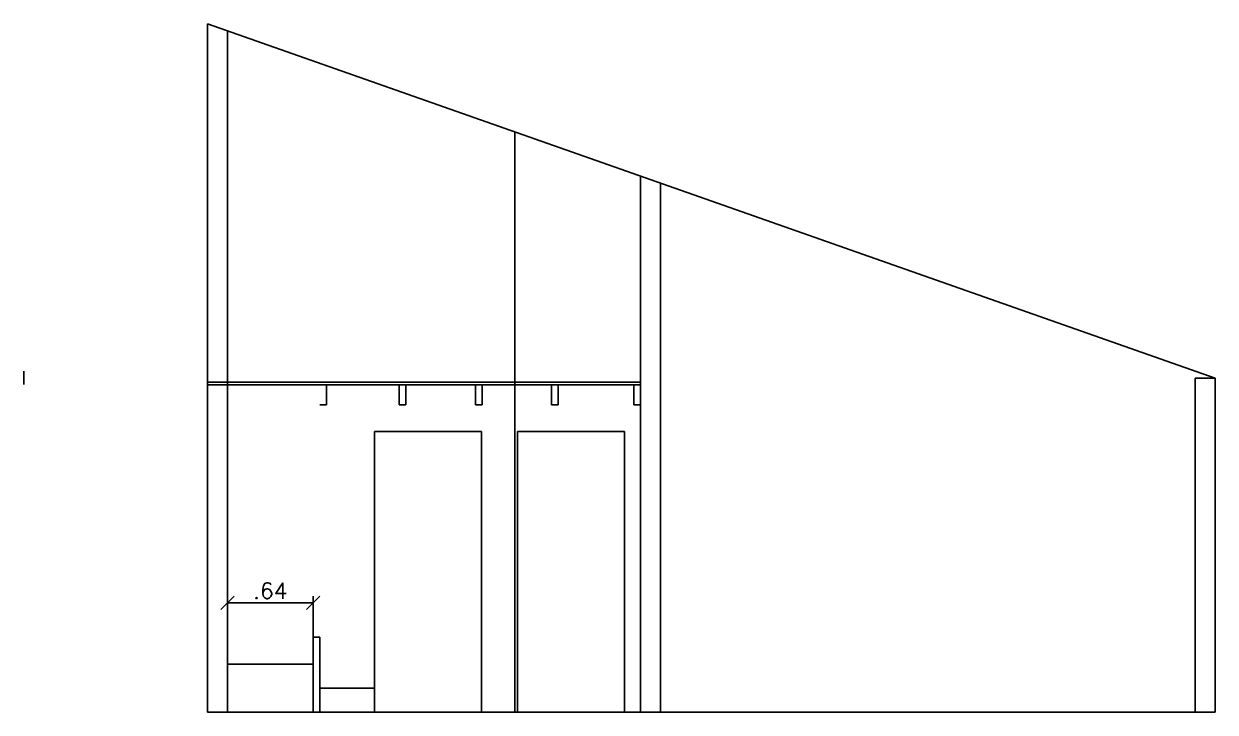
# Model space of a CAD drawing. Header units: metres. Extents: x 433 to 682, y 535 to 584.
# Drawn here: x 585.68 to 594.59, y 572.22 to 577.37 of the extents above; entities that cross this region are included whole.
import ezdxf

# ---------------------------------------------------------------- set-up
doc = ezdxf.new("R2010")
doc.units = ezdxf.units.M
doc.linetypes.add('ACAD_ISO02W100', pattern=[15, 12, -3])
doc.layers.add('ARQ-ESQ-01', color=1, linetype='ACAD_ISO02W100')
doc.layers.add('ARQ_ALVENARIA', color=4, linetype='Continuous')
doc.styles.add('ROMANS', font='romans.shx')
doc.dimstyles.new('1-100', dxfattribs={"dimtxt": 0.12, "dimasz": 0.1, "dimexe": 0.05, "dimexo": 0.1, "dimgap": 0.03, "dimtad": 1, "dimzin": 5, "dimdsep": 46, "dimtxsty": 'ROMANS', "dimblk": 'OBLIQUE', "dimcen": 0, "dimclrd": 256, "dimclre": 256, "dimclrt": 2, "dimadec": 0, "dimazin": 0, "dimtfac": 1, "dimtofl": 0, "dimtmove": 2, "dimatfit": 3, "dimfxl": 0.04, "dimtolj": 1, "dimtzin": 1, "dimarcsym": 0})

# ---------------------------------------------------------------- blocks, each defined once
blk = doc.blocks.new('_Oblique')
at = {"color": 0, "linetype": 'ByBlock', "lineweight": -2}
blk.add_line((-0.5, -0.5), (0.5, 0.5), dxfattribs=at)
blk = doc.blocks.new('*D73')
at = {"layer": 'ARQ-ESQ-01', "lineweight": -2, "transparency": 16777216}
for p, q in [((587.1994, 572.6816), (587.1994, 573.0903)), ((587.8394, 573.0403), (587.1994, 573.0403)), ((587.8394, 572.6816), (587.8394, 573.0903))]:
    blk.add_line(p, q, dxfattribs=at)
at = {"layer": 'DEFPOINTS', "color": 0, "transparency": 16777216}
for p in [(587.1994, 573.0403), (587.1994, 572.5816), (587.8394, 572.5816)]:
    blk.add_point(p, dxfattribs=at)
at = {"layer": 'ARQ-ESQ-01', "lineweight": -2, "transparency": 16777216, "xscale": 0.1, "yscale": 0.1, "zscale": 0.1, "rotation": 180}
blk.add_blockref('_Oblique', (587.1994, 573.0403), dxfattribs=at)
at = {"layer": 'ARQ-ESQ-01', "lineweight": -2, "transparency": 16777216, "xscale": 0.1, "yscale": 0.1, "zscale": 0.1}
blk.add_blockref('_Oblique', (587.8394, 573.0403), dxfattribs=at)
at = {"layer": 'ARQ-ESQ-01', "color": 2, "transparency": 16777216, "insert": (587.5194, 573.1303), "char_height": 0.12, "attachment_point": 5, "style": 'ROMANS'}
blk.add_mtext('\\A1;.64', dxfattribs=at)

msp = doc.modelspace()

# ---------------------------------------------------------------- linework, layer by layer
at = {"layer": 'ARQ_ALVENARIA'}
for p, q in [((587.0494, 577.3716), (587.0494, 572.2216)), ((587.0494, 577.3716), (594.5894, 574.7216)), ((587.1994, 577.3189), (587.1994, 572.2216)), ((589.3494, 576.5633), (589.3494, 572.2216)), ((590.2894, 576.2329), (590.2894, 572.2216)), ((590.4394, 576.1802), (590.4394, 572.2216)), ((585.6752, 574.7737), (585.6752, 574.6721)), ((594.4394, 574.7216), (594.4394, 572.2216)), ((594.4394, 574.7216), (594.5894, 574.7216)), ((594.5894, 574.7216), (594.5894, 572.2216)), ((587.0494, 574.6916), (590.2894, 574.6916)), ((587.0494, 574.6716), (590.2894, 574.6716)), ((587.9394, 574.6716), (587.9394, 574.5216)), ((588.4844, 574.6716), (588.4844, 574.5216)), ((588.5344, 574.6716), (588.5344, 574.5216)), ((589.0544, 574.6716), (589.0544, 574.5216)), ((589.1044, 574.6716), (589.1044, 574.5216)), ((589.6244, 574.6716), (589.6244, 574.5216)), ((589.6744, 574.6716), (589.6744, 574.5216)), ((590.2394, 574.6716), (590.2394, 574.5216)), ((587.8894, 574.5216), (587.9394, 574.5216)), ((588.4844, 574.5216), (588.5344, 574.5216)), ((589.0544, 574.5216), (589.1044, 574.5216)), ((589.6244, 574.5216), (589.6744, 574.5216)), ((590.2394, 574.5216), (590.2894, 574.5216)), ((588.2994, 574.3216), (588.2994, 572.2216)), ((588.2994, 574.3216), (589.0994, 574.3216)), ((589.0994, 574.3216), (589.0994, 572.2216)), ((589.3694, 574.3216), (590.1694, 574.3216)), ((589.3694, 574.3216), (589.3694, 572.2216)), ((590.1694, 574.3216), (590.1694, 572.2216)), ((587.8394, 572.7816), (587.8894, 572.7816)), ((587.8394, 572.7816), (587.8394, 572.2216)), ((587.8894, 572.7816), (587.8894, 572.2216)), ((587.1994, 572.5816), (587.8394, 572.5816)), ((587.8894, 572.4016), (588.2994, 572.4016)), ((587.0494, 572.2216), (594.5894, 572.2216))]:
    msp.add_line(p, q, dxfattribs=at)

# ---------------------------------------------------------------- dimensions: what is measured, and where the dimension line sits
at = {"layer": 'ARQ-ESQ-01'}
dim = msp.add_linear_dim(base=(587.1994, 573.0403), p1=(587.8394, 572.5816), p2=(587.1994, 572.5816), dimstyle='1-100', dxfattribs=at)
dim.commit()
dim.dimension.update_dxf_attribs({"geometry": '*D73', "text_midpoint": (587.5194, 573.1303)})

doc.saveas('drawing.dxf')
